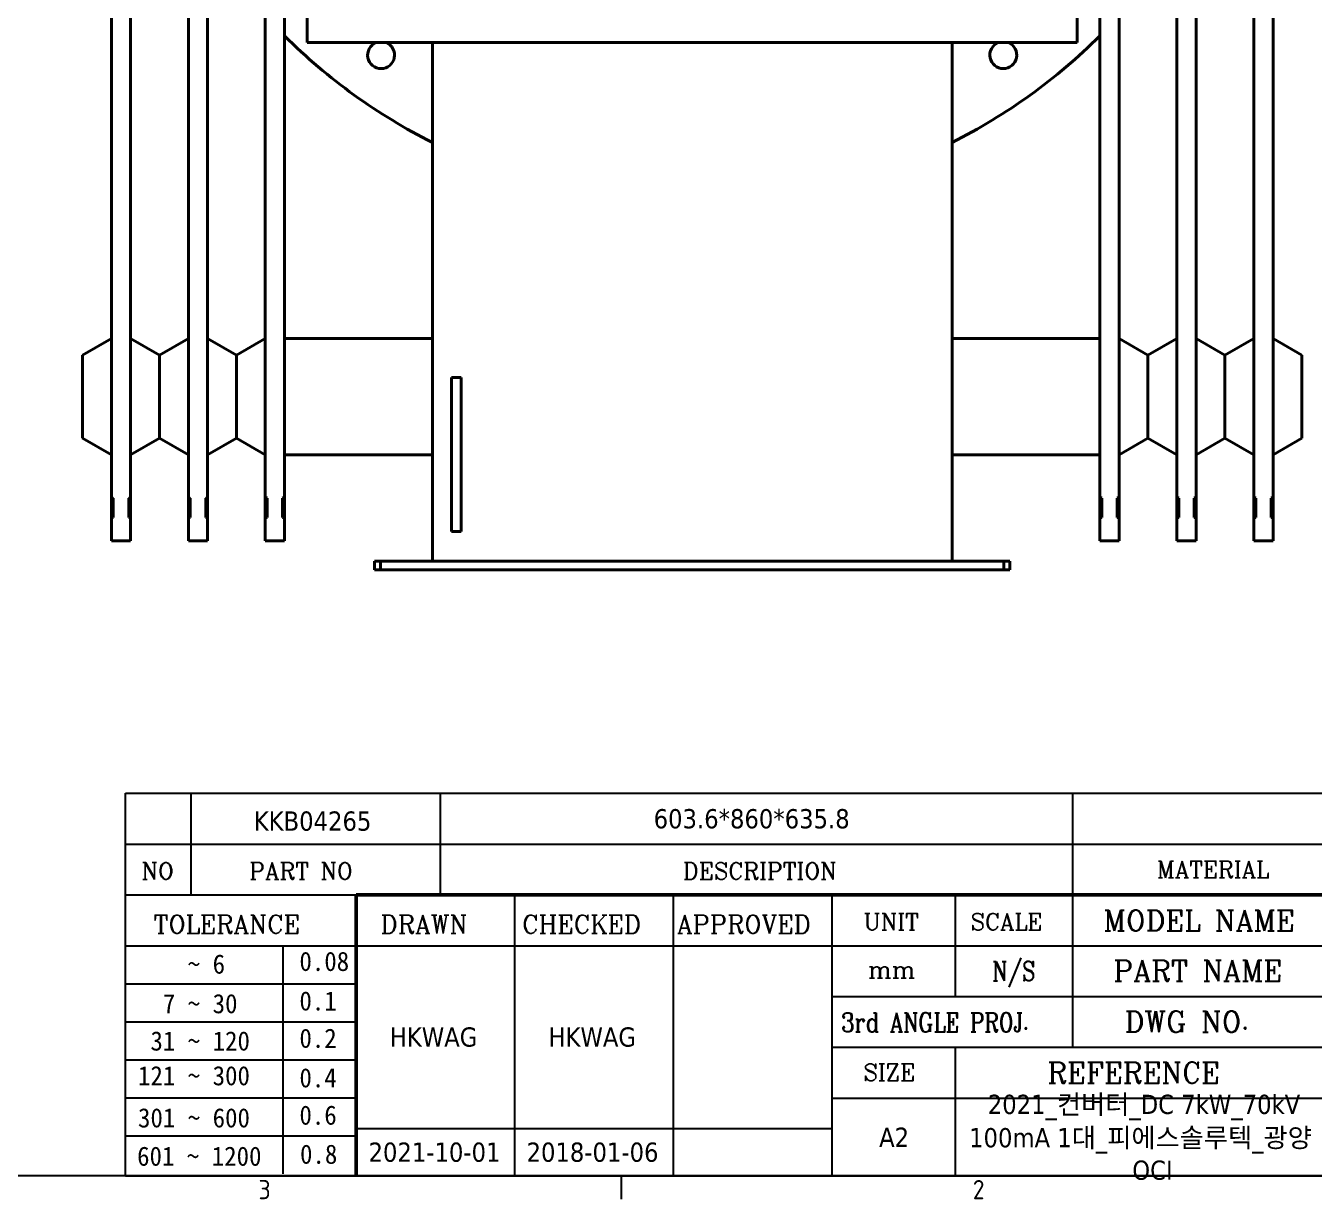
# Model space of a CAD drawing. Header units: millimetres. Extents: x 0 to 2970, y 0 to 2100.
# Drawn here: x 1918 to 2588, y 38 to 648 of the extents above; entities that cross this region are included whole.
import ezdxf
from ezdxf.enums import TextEntityAlignment as Align

# ---------------------------------------------------------------- set-up
doc = ezdxf.new("R2010")
doc.units = ezdxf.units.MM
doc.header["$LTSCALE"] = 5
doc.layers.get('0').update_dxf_attribs({"color": 3, "lineweight": 25})
for name, color, linetype, lineweight in [('가시적인 것(ISO)', 3, 'Continuous', 40), ('경계(ISO)', 7, 'Continuous', 25), ('제목(ISO)', 5, 'Continuous', 50)]:
    doc.layers.add(name, color=color, linetype=linetype, lineweight=lineweight)
doc.styles.add('HAN_291', font='')
doc.styles.add('RC_284', font='ROMANC.shx')
doc.styles.add('RC_287', font='ROMANC.shx')
doc.styles.add('RC_292', font='ROMANC.shx')
doc.styles.add('문자 텍스트_PSTEK_POSCO', font='isocp.shx')
doc.styles.add('텍스트 스타일198', font='tahoma.ttf')
doc.styles.add('텍스트 스타일333', font='ROMANC.shx', dxfattribs={"width": 0.800000011920929})
doc.styles.get('HAN_291').set_extended_font_data('GulimChe')

# ---------------------------------------------------------------- blocks, each defined once
blk = doc.blocks.new('경계 Default Border')
at = {"layer": '경계(ISO)'}
blk.add_line((445.4999923706055, 10), (445.4999923706055, 7.599999904632568), dxfattribs=at)
at = {"layer": '경계(ISO)', "flags": 128}
blk.add_lwpolyline([(10, 10), (10, 410), (584.0000152587891, 410), (584.0000152587891, 10), (10, 10)], dxfattribs=at)
at = {"layer": '경계(ISO)', "color": 2, "char_height": 2.000000029802322, "attachment_point": 7, "style": '문자 텍스트_PSTEK_POSCO'}
for s, insert in [('3', (407.8206930345746, 7.580929648038)), ('2', (482.043492964537, 7.580929648038))]:
    blk.add_mtext(s, dxfattribs=dict(at, insert=insert))
blk = doc.blocks.new('제목 블록 PSTEK')
at = {"color": 180}
for p, q in [((182.475792979055, 11.79100474011392), (182.4757929790549, 51.56524660363496)), ((182.4757929790549, 51.56524660363496), (372.4757929537551, 51.56524660363496)), ((189.2651435055721, 51.56524660363496), (189.2651435055722, 41.00524660363494)), ((215.2152739891528, 41.00524660363494), (215.2152739891528, 51.56524660363496)), ((280.8758854511282, 51.56524660363496), (280.8758854511282, 41.00524660363494)), ((182.475792979055, 46.2852466036349), (372.4757929537551, 46.28524660363492)), ((182.475792979055, 41.00524660363493), (206.451475290024, 41.00524660363493)), ((222.9401812389276, 11.79100474011392), (222.9401812389276, 41.00524660363494)), ((239.4288871878316, 11.79100474011392), (239.4288871878316, 41.00524660363494)), ((255.9175931367356, 11.79100474011392), (255.9175931367356, 41.00524660363494)), ((268.6918866058747, 41.00524660363494), (268.6918866058747, 30.44524660363498)), ((280.8758854511282, 41.00524660363494), (280.8758854511282, 25.16524660363502)), ((182.475792979055, 35.72524660363497), (206.451475290024, 35.72524660363497)), ((198.8621818849491, 12.02524660363491), (198.8621818849491, 35.72524660363497)), ((206.451475290024, 35.72524660363497), (372.4757929537551, 35.72524660363497)), ((182.475792979055, 31.77524660363492), (206.451475290024, 31.77524660363492)), ((255.917593136736, 30.44524660363498), (372.4757929537552, 30.44524660363501)), ((182.475792979055, 27.82524660363487), (206.451475290024, 27.82524660363487)), ((255.9175931367359, 25.16524660363502), (372.4757929537552, 25.165246603635)), ((268.6918866058744, 25.16524660363502), (268.6918866058744, 11.79100474011392)), ((182.475792979055, 23.87524660363505), (206.451475290024, 23.87524660363505)), ((182.475792979055, 19.92524660363478), (206.451475290024, 19.92524660363478)), ((255.9175931367359, 19.88524660363481), (310.0881549537553, 19.88524660363481)), ((206.451475290024, 16.74100474011396), (255.9175931367359, 16.74100474011396)), ((182.475792979055, 15.97524660363496), (206.451475290024, 15.97524660363496)), ((182.475792979055, 11.79100474011392), (372.4757929537551, 11.79100474011389))]:
    blk.add_line(p, q, dxfattribs=at)
at = {"color": 7, "lineweight": 50}
for p, q in [((206.4514752900237, 11.79100474011392), (206.4514752900237, 41.00524660363494)), ((206.451475290024, 41.00524660363494), (372.4757929537551, 41.00524660363496))]:
    blk.add_line(p, q, dxfattribs=at)
at = {"layer": '제목(ISO)', "lineweight": 18}
blk.add_line((182.475792979055, 35.72500474011393), (182.475792979055, 11.79100474011392), dxfattribs=at)
at = {"color": 2}
for s, height, style, p in [('NO', 1.742399930953979, 'RC_284', (184.135398793432, 42.62317362549192)), ('PART NO', 1.742399930953979, 'RC_284', (195.3359407378685, 42.62317362549192)), ('DESCRIPTION', 1.742399930953979, 'RC_284', (240.4025565652523, 42.62317362549192)), (' TOLERANCE', 1.899999976158142, 'RC_287', (184.0872874387979, 37.00893196870329)), ('DRAWN', 1.899999976158142, 'RC_287', (208.9766620976279, 37.00893196870329)), ('CHECKED', 1.899999976158142, 'RC_287', (223.6856844514997, 37.00893196870329)), ('APPROVED', 1.899999976158142, 'RC_287', (239.7795453577791, 37.00893196870329)), ('UNIT', 1.742399930953979, 'RC_284', (259.1652673287452, 37.34317362549218)), ('SCALE', 1.742399930953979, 'RC_284', (270.2934779252897, 37.34317362549218)), ('MODEL NAME', 2.178000062704086, 'RC_292', (284.096330289083, 37.25462520371384)), ('0.08', 2.000000029802322, 'HAN_291', (200.5467345600617, 33.09873600004101)), ('    ~ 6', 2.000000029802322, 'HAN_291', (183.7721304966814, 32.8176515608431)), ('mm', 1.742399930953979, 'RC_284', (259.6505418159997, 32.3543089683787)), ('PART NAME', 2.178000062704086, 'RC_292', (285.1416959765849, 32.03045329421792)), ('0.1', 2.000000029802322, 'HAN_291', (200.5467345600617, 28.98646558742206)), ('  7 ~ 30', 2.000000029802322, 'HAN_291', (183.7721304966814, 28.70538114822415)), (' DWG NO.', 2.178000062704086, 'RC_292', (284.8124284083233, 26.75045329421772)), (' 31 ~ 120', 2.000000029802322, 'HAN_291', (183.7721304966814, 24.82628181916237)), ('0.2', 2.000000029802322, 'HAN_291', (200.5467345600617, 25.10736625836028)), ('121 ~ 300', 2.000000029802322, 'HAN_291', (183.7721304966814, 21.21401206133254)), ('0.4', 2.000000029802322, 'HAN_291', (200.5467345600617, 20.99509650053045)), ('SIZE', 1.742399930953979, 'RC_284', (259.1652673287452, 21.69497768947366)), ('REFERENCE', 2.178000062704086, 'RC_292', (278.2741065029841, 21.43214925458022)), ('301 ~ 600', 2.000000029802322, 'HAN_291', (183.7721304966814, 16.83491273227077)), ('0.6', 2.000000029802322, 'HAN_291', (200.5467345600617, 17.11599717146868)), ('601 ~ 1200', 2.000000029802322, 'HAN_291', (183.6802025156883, 12.84759660881125)), ('0.8', 2.000000029802322, 'HAN_291', (200.6097246063884, 13.05732192299702))]:
    blk.add_text(s, height=height, dxfattribs=dict(at, style=style)).set_placement(p)
at = {"color": 2, "style": 'RC_284'}
blk.add_text('MATERIAL', height=1.742399930953979, dxfattribs=at).set_placement((295.4820202024417, 43.64524660363492), align=Align.MIDDLE_CENTER)
at = {"color": 7, "style": '텍스트 스타일333', "width": 0.7999999523162842}
blk.add_text('N/S', height=2.000000029802322, dxfattribs=at).set_placement((274.7838860285014, 33.08524660363496), align=Align.MIDDLE_CENTER)
at = {"color": 2, "style": '텍스트 스타일333', "width": 0.7999999523162842}
blk.add_text('3rd ANGLE PROJ.', height=2.000000029802322, dxfattribs=at).set_placement((256.8430306642954, 26.76148381654429))
at = {"layer": '제목(ISO)', "color": 7, "style": '텍스트 스타일198'}
for tag, p in [('4._COLOR_001', (314.7454759803866, 49.80923269202209)), ('부품_번호_001', (195.8064908440141, 47.68004260673702)), ('설명_001', (237.3580165499469, 47.92245856837096)), ("3._Q'TY_001", (312.7051684940307, 47.92188863680521)), ('질량\\P3;_001', (349.5645205688347, 48.1643332325385)), ('4._COLOR_002', (319.9102116114243, 46.38590603709748)), ('1._MODEL_NAME_001', (332.0304049806628, 37.36524659519486)), ('제목_001', (328.9936576394358, 32.12134217035067)), ('부품_번호_001', (334.465731097246, 26.8052465951949)), ('설계자_001', (209.9396160013646, 25.23446884679021)), ('점검자_001', (226.4283219502686, 25.23446884679021)), ('프로젝트_001', (272.0818791319837, 18.23307108588011)), ('시트_크기_001', (260.7896290458918, 14.81730632141838)), ('프로젝트_002', (270.1409240123173, 14.76924511056395)), ('작성_날짜_001', (207.7280646059359, 13.26600473167383)), ('점검_날짜_001', (224.1502829787247, 13.26600473167383)), ('프로젝트_003', (287.0958636080007, 11.39427305645042))]:
    blk.add_attdef(tag, p, '', height=2.000000029802322, dxfattribs=at)
for tag, p in [('재질', (295.4820202024417, 48.92524660363499)), ('엔지니어링_승인자', (247.673240162284, 26.23312567187446)), ('엔지니어링_승인_날짜', (247.6732401622839, 14.26600474011394))]:
    blk.add_attdef(tag, text='', height=2.000000029802322, dxfattribs=at).set_placement(p, align=Align.MIDDLE_CENTER)

msp = doc.modelspace()

# ---------------------------------------------------------------- linework, layer by layer
at = {"layer": '가시적인 것(ISO)'}
for p, q in [((2064.441472099177, 639.0011167189596), (2064.441472099178, 1189.00111671896)), ((2464.441472099175, 639.0011167189595), (2464.441472099175, 1189.001116718959)), ((1962.64147209911, 432.0351792815558), (1962.641472099109, 1077.967054156356)), ((1972.641472099108, 1077.967054156356), (1972.64147209911, 432.0351792815558)), ((2002.64147209911, 432.0351792815561), (2002.641472099108, 1077.967054156357)), ((2012.641472099109, 1077.967054156357), (2012.64147209911, 432.0351792815561)), ((2042.64147209911, 432.0351792815564), (2042.641472099108, 1077.967054156357)), ((2052.641472099108, 1077.967054156357), (2052.64147209911, 432.0351792815567)), ((2486.241472099106, 1077.967054156359), (2486.24147209911, 432.0351792815579)), ((2516.24147209911, 432.0351792815577), (2516.241472099106, 1077.967054156359)), ((2526.241472099107, 1077.967054156359), (2526.24147209911, 432.0351792815576)), ((2556.24147209911, 432.0351792815575), (2556.241472099106, 1077.967054156359)), ((2566.241472099106, 1077.967054156359), (2566.24147209911, 432.0351792815575)), ((2476.24147209911, 432.0351792815577), (2476.241472099109, 659.0011167189598)), ((2464.441472099175, 639.0011167189595), (2064.441472099177, 639.0011167189596)), ((2129.441472099106, 639.0011167189602), (2129.441472099108, 369.5011167189574)), ((2399.441472099107, 369.5011167189574), (2399.441472099106, 639.0011167189598)), ((1947.641472099077, 476.590862681112), (1962.641472099076, 485.2511167189565)), ((1987.641472099076, 476.5908626811124), (1972.641472099077, 485.2511167189566)), ((1987.641472099076, 476.5908626811124), (2002.641472099076, 485.2511167189568)), ((2027.641472099076, 476.5908626811127), (2012.641472099076, 485.2511167189568)), ((2027.641472099076, 476.5908626811127), (2042.641472099076, 485.2511167189572)), ((2052.641472099076, 485.2511167189572), (2129.441472099075, 485.2511167189579)), ((2476.241472099076, 485.2511167189583), (2399.441472099079, 485.2511167189585)), ((2501.241472099076, 476.5908626811139), (2486.241472099076, 485.2511167189583)), ((2501.241472099076, 476.5908626811139), (2516.241472099076, 485.2511167189583)), ((2541.241472099076, 476.5908626811138), (2526.241472099076, 485.2511167189583)), ((2541.241472099076, 476.5908626811139), (2556.241472099076, 485.2511167189583)), ((2581.241472099076, 476.5908626811138), (2566.241472099076, 485.2511167189581)), ((1947.641472099077, 476.5908626811119), (1947.641472099077, 433.4113707568007)), ((1987.641472099076, 476.5908626811122), (1987.641472099076, 433.4113707568011)), ((2027.641472099077, 476.5908626811126), (2027.641472099077, 433.4113707568014)), ((2501.241472099076, 433.4113707568026), (2501.241472099076, 476.5908626811139)), ((2541.241472099076, 433.4113707568026), (2541.241472099076, 476.5908626811139)), ((2581.241472099076, 433.4113707568024), (2581.241472099076, 476.5908626811138)), ((2144.441472099123, 465.0011167189576), (2139.441472099123, 465.0011167189576)), ((2139.441472099124, 462.0011167189576), (2139.441472099123, 465.0011167189577)), ((2139.441472099124, 388.0011167189575), (2139.441472099124, 462.0011167189577)), ((2144.441472099123, 465.0011167189576), (2144.441472099124, 462.0011167189577)), ((2144.441472099124, 462.0011167189576), (2144.441472099124, 388.0011167189575)), ((1947.641472099077, 433.4113707568008), (1962.641472099076, 424.7511167189567)), ((1962.641472099109, 432.0351792815558), (1962.641472099105, 408.5428637619082)), ((1987.641472099076, 433.4113707568011), (1972.641472099077, 424.7511167189567)), ((1972.641472099105, 408.5428637619082), (1972.64147209911, 432.0351792815559)), ((1987.641472099076, 433.4113707568011), (2002.641472099077, 424.751116718957)), ((2002.641472099109, 432.0351792815561), (2002.641472099105, 408.5428637619085)), ((2027.641472099077, 433.4113707568015), (2012.641472099076, 424.751116718957)), ((2012.641472099105, 408.5428637619085), (2012.64147209911, 432.0351792815561)), ((2027.641472099077, 433.4113707568014), (2042.641472099076, 424.7511167189572)), ((2042.641472099109, 432.0351792815565), (2042.641472099105, 408.5428637619088)), ((2052.641472099105, 408.5428637619088), (2052.64147209911, 432.0351792815565)), ((2476.24147209911, 432.0351792815578), (2476.241472099105, 408.54286376191)), ((2501.241472099076, 433.4113707568026), (2486.241472099076, 424.7511167189583)), ((2486.241472099105, 408.5428637619101), (2486.24147209911, 432.0351792815577)), ((2501.241472099076, 433.4113707568026), (2516.241472099076, 424.7511167189583)), ((2516.24147209911, 432.0351792815577), (2516.241472099105, 408.5428637619099)), ((2541.241472099076, 433.4113707568026), (2526.241472099076, 424.7511167189583)), ((2526.241472099105, 408.5428637619099), (2526.24147209911, 432.0351792815576)), ((2541.241472099076, 433.4113707568027), (2556.241472099076, 424.7511167189583)), ((2556.24147209911, 432.0351792815577), (2556.241472099105, 408.5428637619099)), ((2581.241472099076, 433.4113707568025), (2566.241472099076, 424.7511167189581)), ((2566.241472099105, 408.5428637619099), (2566.24147209911, 432.0351792815575)), ((2052.641472099077, 424.7511167189573), (2129.441472099074, 424.751116718958)), ((2476.241472099076, 424.7511167189583), (2399.441472099079, 424.7511167189584)), ((1962.6414720991, 402.7009582126615), (1962.641472099105, 408.5428637619082)), ((1972.641472099105, 408.5428637619082), (1972.6414720991, 402.7009582126616)), ((2002.6414720991, 402.7009582126619), (2002.641472099105, 408.5428637619085)), ((2012.641472099105, 408.5428637619085), (2012.6414720991, 402.7009582126619)), ((2042.6414720991, 402.7009582126622), (2042.641472099105, 408.5428637619087)), ((2052.641472099105, 408.5428637619088), (2052.6414720991, 402.7009582126622)), ((2476.241472099101, 402.7009582126635), (2476.241472099105, 408.5428637619101)), ((2486.241472099105, 408.5428637619101), (2486.2414720991, 402.7009582126635)), ((2516.2414720991, 402.7009582126634), (2516.241472099105, 408.5428637619101)), ((2526.241472099105, 408.54286376191), (2526.241472099101, 402.7009582126633)), ((2556.2414720991, 402.7009582126633), (2556.241472099105, 408.5428637619099)), ((2566.241472099105, 408.5428637619099), (2566.2414720991, 402.7009582126633)), ((1962.6414720991, 402.7009582126615), (1963.6414720991, 402.2671953783774)), ((1962.641472099091, 391.7818511846755), (1962.641472099091, 402.7009582126617)), ((1963.6414720991, 402.2671953783774), (1963.641472099092, 392.2156140189595)), ((1971.6414720991, 402.2671953783774), (1972.6414720991, 402.7009582126616)), ((1971.641472099092, 392.2156140189597), (1971.6414720991, 402.2671953783776)), ((1972.641472099091, 402.7009582126617), (1972.641472099091, 391.7818511846756)), ((2002.6414720991, 402.7009582126619), (2003.6414720991, 402.2671953783777)), ((2002.641472099092, 391.7818511846758), (2002.641472099092, 402.700958212662)), ((2003.6414720991, 402.2671953783777), (2003.641472099092, 392.2156140189599)), ((2011.6414720991, 402.2671953783778), (2012.6414720991, 402.7009582126619)), ((2011.641472099092, 392.21561401896), (2011.6414720991, 402.2671953783778)), ((2012.641472099091, 402.7009582126619), (2012.641472099091, 391.7818511846759)), ((2042.6414720991, 402.7009582126622), (2043.6414720991, 402.2671953783782)), ((2042.641472099091, 391.7818511846761), (2042.641472099091, 402.7009582126622)), ((2043.6414720991, 402.2671953783782), (2043.641472099092, 392.2156140189603)), ((2051.6414720991, 402.2671953783782), (2052.6414720991, 402.7009582126624)), ((2051.641472099092, 392.2156140189603), (2051.6414720991, 402.2671953783782)), ((2052.641472099092, 402.7009582126625), (2052.641472099092, 391.7818511846762)), ((2476.241472099101, 402.7009582126635), (2477.2414720991, 402.2671953783794)), ((2476.241472099091, 391.7818511846773), (2476.241472099091, 402.7009582126634)), ((2477.2414720991, 402.2671953783794), (2477.241472099091, 392.2156140189614)), ((2485.2414720991, 402.2671953783794), (2486.2414720991, 402.7009582126635)), ((2485.241472099092, 392.2156140189615), (2485.2414720991, 402.2671953783794)), ((2486.241472099091, 402.7009582126634), (2486.241472099091, 391.7818511846773)), ((2516.2414720991, 402.7009582126634), (2517.2414720991, 402.2671953783793)), ((2516.241472099091, 391.7818511846772), (2516.241472099091, 402.7009582126633)), ((2517.2414720991, 402.2671953783793), (2517.241472099092, 392.2156140189614)), ((2525.2414720991, 402.2671953783793), (2526.2414720991, 402.7009582126633)), ((2525.241472099092, 392.2156140189614), (2525.2414720991, 402.2671953783793)), ((2526.241472099091, 402.7009582126633), (2526.241472099091, 391.7818511846772)), ((2556.2414720991, 402.7009582126633), (2557.2414720991, 402.2671953783793)), ((2556.241472099091, 391.7818511846772), (2556.241472099091, 402.7009582126633)), ((2557.2414720991, 402.2671953783793), (2557.241472099092, 392.2156140189613)), ((2565.2414720991, 402.2671953783793), (2566.2414720991, 402.7009582126633)), ((2565.241472099091, 392.2156140189613), (2565.2414720991, 402.2671953783793)), ((2566.241472099091, 402.7009582126633), (2566.241472099091, 391.7818511846772)), ((1963.641472099092, 392.2156140189596), (1962.641472099091, 391.7818511846755)), ((1962.641472099087, 386.0318546403657), (1962.641472099092, 391.7818511846755)), ((1972.641472099091, 391.7818511846755), (1971.641472099092, 392.2156140189596)), ((1972.641472099091, 391.7818511846755), (1972.641472099087, 386.0318546403658)), ((2003.641472099092, 392.2156140189599), (2002.641472099092, 391.7818511846758)), ((2002.641472099087, 386.0318546403661), (2002.641472099092, 391.7818511846758)), ((2012.641472099091, 391.7818511846759), (2011.641472099092, 392.21561401896)), ((2012.641472099091, 391.7818511846759), (2012.641472099087, 386.0318546403661)), ((2043.641472099092, 392.2156140189603), (2042.641472099091, 391.7818511846761)), ((2042.641472099087, 386.0318546403664), (2042.641472099091, 391.7818511846761)), ((2052.641472099092, 391.7818511846762), (2051.641472099092, 392.2156140189603)), ((2052.641472099092, 391.7818511846762), (2052.641472099087, 386.0318546403665)), ((2477.241472099091, 392.2156140189614), (2476.241472099091, 391.7818511846773)), ((2476.241472099087, 386.0318546403674), (2476.241472099091, 391.7818511846773)), ((2486.241472099091, 391.7818511846774), (2485.241472099092, 392.2156140189615)), ((2486.241472099091, 391.7818511846774), (2486.241472099086, 386.0318546403676)), ((2517.241472099092, 392.2156140189614), (2516.241472099091, 391.7818511846772)), ((2516.241472099087, 386.0318546403674), (2516.241472099091, 391.7818511846772)), ((2526.241472099091, 391.7818511846773), (2525.241472099092, 392.2156140189614)), ((2526.241472099091, 391.7818511846773), (2526.241472099087, 386.0318546403674)), ((2557.241472099092, 392.2156140189613), (2556.241472099091, 391.7818511846772)), ((2556.241472099086, 386.0318546403673), (2556.241472099091, 391.7818511846772)), ((2566.241472099091, 391.7818511846772), (2565.241472099091, 392.2156140189613)), ((2566.241472099091, 391.7818511846772), (2566.241472099087, 386.0318546403673)), ((1962.641472099087, 386.0318546403657), (1962.641472099077, 380.0011167189566)), ((1972.641472099077, 380.0011167189567), (1972.641472099087, 386.0318546403659)), ((2002.641472099087, 386.0318546403661), (2002.641472099077, 380.001116718957)), ((2012.641472099077, 380.001116718957), (2012.641472099087, 386.0318546403661)), ((2042.641472099087, 386.0318546403664), (2042.641472099077, 380.0011167189573)), ((2052.641472099077, 380.0011167189573), (2052.641472099087, 386.0318546403665)), ((2139.441472099123, 385.0011167189575), (2139.441472099124, 388.0011167189575)), ((2139.441472099123, 385.0011167189575), (2144.441472099124, 385.0011167189575)), ((2144.441472099124, 388.0011167189575), (2144.441472099124, 385.0011167189575)), ((2476.241472099087, 386.0318546403676), (2476.241472099076, 380.0011167189584)), ((2486.241472099076, 380.0011167189583), (2486.241472099086, 386.0318546403676)), ((2516.241472099087, 386.0318546403674), (2516.241472099076, 380.0011167189583)), ((2526.241472099076, 380.0011167189583), (2526.241472099087, 386.0318546403674)), ((2556.241472099086, 386.0318546403674), (2556.241472099076, 380.0011167189582)), ((2566.241472099076, 380.0011167189582), (2566.241472099087, 386.0318546403674)), ((1962.641472099077, 380.0011167189566), (1972.641472099077, 380.0011167189567)), ((2002.641472099077, 380.001116718957), (2012.641472099077, 380.001116718957)), ((2042.641472099076, 380.0011167189573), (2052.641472099077, 380.0011167189574)), ((2486.241472099077, 380.0011167189583), (2476.241472099076, 380.0011167189583)), ((2526.241472099076, 380.0011167189582), (2516.241472099076, 380.0011167189583)), ((2566.241472099076, 380.0011167189582), (2556.241472099076, 380.0011167189582)), ((2102.441472099118, 369.5011167189575), (2099.441472099117, 369.5011167189575)), ((2099.441472099117, 369.5011167189575), (2099.441472099117, 365.0011167189574)), ((2102.441472099118, 365.0011167189574), (2102.441472099118, 369.5011167189575)), ((2426.441472099119, 369.5011167189574), (2102.441472099118, 369.5011167189575)), ((2429.441472099118, 369.5011167189574), (2426.441472099119, 369.5011167189574)), ((2426.441472099119, 369.5011167189574), (2426.441472099119, 365.0011167189574)), ((2429.441472099118, 365.0011167189574), (2429.441472099118, 369.5011167189574)), ((2099.441472099117, 365.0011167189574), (2102.441472099118, 365.0011167189574)), ((2102.441472099118, 365.0011167189574), (2426.441472099119, 365.0011167189574)), ((2426.441472099119, 365.0011167189574), (2429.441472099118, 365.0011167189574))]:
    msp.add_line(p, q, dxfattribs=at)
for centre, radius, start, end in [((2264.441472098995, 855.0011167189591), 300.0000000000023, 225.0896107452902, 243.2563160495972), ((2102.800527718565, 632.5214432658472), 6.999999999999989, 112.230754909964, 67.76924509004874), ((2264.441472098993, 855.0011167189584), 300.0000000000014, 296.7436839504034, 314.9103892547097), ((2426.082416479425, 632.5214432658472), 7.000000000000013, 112.2307549099542, 67.76924509003307)]:
    msp.add_arc(centre, radius, start, end, dxfattribs=at)

# ---------------------------------------------------------------- block references
at = {"xscale": 5, "yscale": 5, "zscale": 5}
msp.add_blockref('경계 Default Border', (0, 0), dxfattribs=at)
ref = msp.add_blockref('제목 블록 PSTEK', (1057.621035231224, -8.955023700569475), dxfattribs=dict(xscale=5, yscale=5, zscale=5))
ref.add_attrib('설계자_001', 'HKWAG', (2107.319115238047, 117.2173205333816), dxfattribs={"layer": '제목(ISO)', "color": 7, "height": 10.00000014901161, "style": '텍스트 스타일198'})
ref.add_attrib('점검자_001', 'HKWAG', (2189.762644982567, 117.2173205333816), dxfattribs={"layer": '제목(ISO)', "color": 7, "height": 10.00000014901161, "style": '텍스트 스타일198'})
ref.add_attrib('프로젝트_001', '2021_컨버터_DC 7kW_70kV', (2418.030430891143, 82.21033172883106), dxfattribs={"layer": '제목(ISO)', "color": 7, "height": 10.00000014901161, "style": '텍스트 스타일198'})
ref.add_attrib('시트_크기_001', 'A2', (2361.569180460683, 65.13150790652242), dxfattribs={"layer": '제목(ISO)', "color": 7, "height": 10.00000014901161, "style": '텍스트 스타일198'})
ref.add_attrib('점검_날짜_001', '2018-01-06', (2178.372450124848, 57.37499995779969), dxfattribs={"layer": '제목(ISO)', "color": 7, "height": 10.00000014901161, "style": '텍스트 스타일198'})
ref.add_attrib('작성_날짜_001', '2021-10-01', (2096.261358260904, 57.37499995779969), dxfattribs={"layer": '제목(ISO)', "color": 7, "height": 10.00000014901161, "style": '텍스트 스타일198'})
ref.add_attrib('설명_001', '603.6*860*635.8', (2244.411117980959, 230.6572691412854), dxfattribs={"layer": '제목(ISO)', "color": 7, "height": 10.00000014901161, "style": '텍스트 스타일198'})
ref.add_attrib('부품_번호_001', 'KKB04265', (2036.653489451294, 229.4451893331156), dxfattribs={"layer": '제목(ISO)', "color": 7, "height": 10.00000014901161, "style": '텍스트 스타일198'})
ref.add_attrib('프로젝트_002', '100mA 1대_피에스솔루텍_광양', (2408.32565529281, 64.89120185225029), dxfattribs={"layer": '제목(ISO)', "color": 7, "height": 10.00000014901161, "style": '텍스트 스타일198'})
ref.add_attrib('프로젝트_003', 'OCI', (2493.100353271228, 48.01634158168266), dxfattribs={"layer": '제목(ISO)', "color": 7, "height": 10.00000014901161, "style": '텍스트 스타일198'})

doc.saveas('drawing.dxf')
